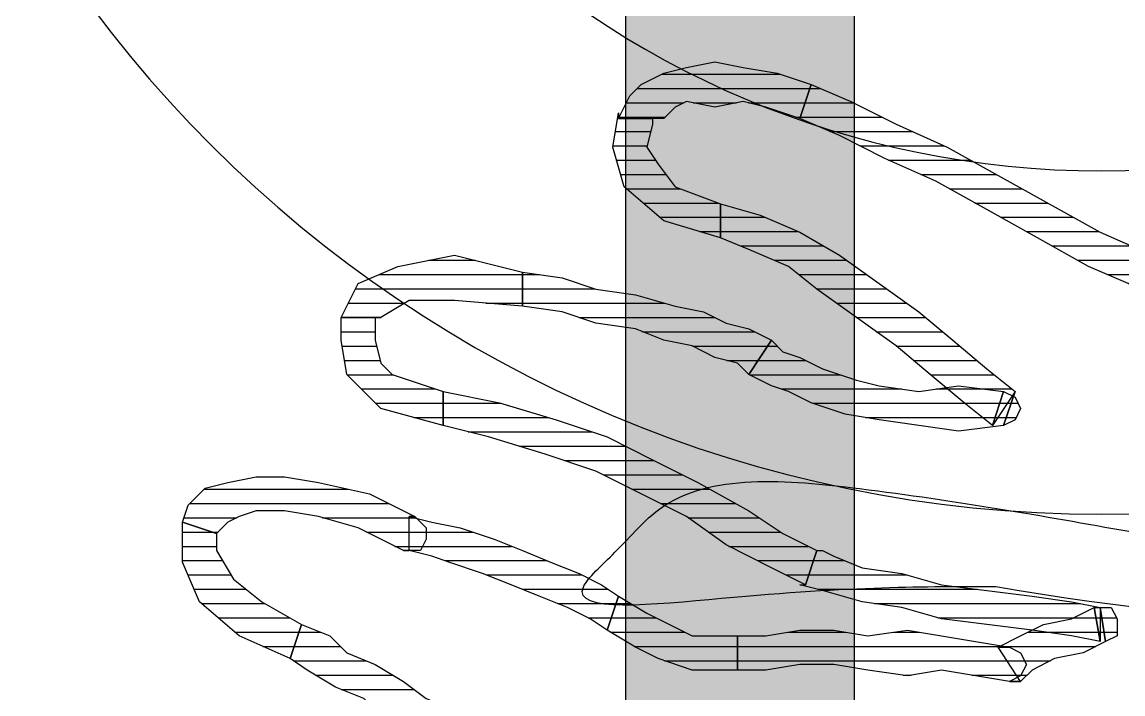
# Model space of a CAD drawing. Extents: x -29316 to 80307, y 54266 to 73016.
# Drawn here: x 21631.53 to 21641.15, y 55601.3 to 55607.18 of the extents above; entities that cross this region are included whole.
import ezdxf

# ---------------------------------------------------------------- set-up
doc = ezdxf.new("R2010")
doc.units = 0
for name, color, linetype in [('İnsan', 50, 'Continuous'), ('mobilya', 107, 'Continuous'), ('OC-Mutfak_Ekipman', 252, 'Continuous')]:
    doc.layers.add(name, color=color, linetype=linetype)
doc.layers.add('PLAN', color=253, linetype='Continuous', lineweight=15)
doc.layers.add('Tezgah', color=7, linetype='Continuous', lineweight=9)
pattern_1 = [(360, (-5108.51305, -673.59423), (1e-16, 0.125), [25])]

# ---------------------------------------------------------------- blocks, each defined once
blk = doc.blocks.new('SICAK SERVİS ÜNİTESİ')
at = {"layer": 'PLAN'}
h = blk.add_hatch(color=256, dxfattribs=at)
h.dxf.hatch_style = 1
h.paths.add_polyline_path([(35816.7485, -111098.8903, 0.414214), (35817.7485, -111097.8903, 0.414214), (35816.7485, -111096.8903), (35638.7485, -111096.8903, 0.414209), (35637.7485, -111097.8903, 0.414214), (35638.7485, -111098.8903)])
h.paths.add_polyline_path([(35638.7485, -111106.0563, 0.414209), (35637.7485, -111107.0563, 0.414214), (35638.7485, -111108.0563), (35816.7485, -111108.0563, 0.414214), (35817.7485, -111107.0563, 0.414214), (35816.7485, -111106.0563)])
h.paths.add_polyline_path([(35816.7485, -111117.2223, 0.414214), (35817.7485, -111116.2223, 0.414214), (35816.7485, -111115.2223), (35638.7485, -111115.2223, 0.414209), (35637.7485, -111116.2223, 0.414214), (35638.7485, -111117.2223)])
at = {"layer": 'OC-Mutfak_Ekipman'}
for p, q in [((35816.7485, -111106.0563), (35638.7485, -111106.0563)), ((35638.7485, -111108.0563), (35816.7485, -111108.0563))]:
    blk.add_line(p, q, dxfattribs=at)
blk = doc.blocks.new('A$C2F7A1A77')
at = {"layer": 'mobilya', "color": 3}
for radius in [11, 8]:
    blk.add_circle((17.5118, 21.8152), radius, dxfattribs=at)
blk.add_arc((27.7681, 24.7151), 22.2226, 172.87288, 189.91367, dxfattribs=at)
blk.add_spline([(5.8773, 20.8892), (5.775, 18.4935), (5.8755, 17.2876), (6.1787, 17.5614), (6.5593, 17.9553), (6.7355, 19.6992), (6.3622, 22.0533)], degree=3, dxfattribs=at)
blk = doc.blocks.new('InsanKadın')
at = {"layer": 'İnsan'}
h = blk.add_hatch(dxfattribs=at)
h.set_pattern_fill('DC_LINES', scale=0.1, style=0)
h.set_pattern_definition(pattern_1)
edge = h.paths.add_edge_path(flags=0)
edge.add_line((14.8239, 47.4525), (15.0719, 47.5518))
edge.add_line((15.0719, 47.5518), (15.2204, 47.7009))
edge.add_line((15.2204, 47.7009), (15.4674, 47.8002))
edge.add_line((15.4674, 47.8002), (15.7145, 47.9492))
edge.add_line((15.7145, 47.9492), (15.9127, 48.0982))
edge.add_line((15.9127, 48.0982), (16.1598, 48.1976))
edge.add_line((16.1598, 48.1976), (16.358, 48.3466))
edge.add_line((16.358, 48.3466), (16.5065, 48.4459))
edge.add_line((16.5065, 48.4459), (16.3082, 48.744))
edge.add_line((16.3082, 48.744), (16.1598, 48.6447))
edge.add_line((16.1598, 48.6447), (15.9625, 48.4957))
edge.add_line((15.9625, 48.4957), (15.8131, 48.3962))
edge.add_line((15.8131, 48.3962), (15.5172, 48.2473))
edge.add_line((15.5172, 48.2473), (15.3688, 48.0982))
edge.add_line((15.3688, 48.0982), (15.1207, 47.9988))
edge.add_line((15.1207, 47.9988), (14.8737, 47.8499))
edge.add_line((14.8737, 47.8499), (14.7252, 47.7505))
h = blk.add_hatch(dxfattribs=at)
h.set_pattern_fill('DC_LINES', scale=0.1, style=0)
h.set_pattern_definition(pattern_1)
edge = h.paths.add_edge_path(flags=0)
edge.add_line((14.8239, 47.4525), (15.0719, 47.5518))
edge.add_line((15.0719, 47.5518), (15.2204, 47.7009))
edge.add_line((15.2204, 47.7009), (15.4674, 47.8002))
edge.add_line((15.4674, 47.8002), (15.7145, 47.9492))
edge.add_line((15.7145, 47.9492), (15.9127, 48.0982))
edge.add_line((15.9127, 48.0982), (16.1598, 48.1976))
edge.add_line((16.1598, 48.1976), (16.358, 48.3466))
edge.add_line((16.358, 48.3466), (16.5065, 48.4459))
edge.add_line((16.5065, 48.4459), (16.3082, 48.744))
edge.add_line((16.3082, 48.744), (16.1598, 48.6447))
edge.add_line((16.1598, 48.6447), (15.9625, 48.4957))
edge.add_line((15.9625, 48.4957), (15.8131, 48.3962))
edge.add_line((15.8131, 48.3962), (15.5172, 48.2473))
edge.add_line((15.5172, 48.2473), (15.3688, 48.0982))
edge.add_line((15.3688, 48.0982), (15.1207, 47.9988))
edge.add_line((15.1207, 47.9988), (14.8737, 47.8499))
edge.add_line((14.8737, 47.8499), (14.7252, 47.7505))
h = blk.add_hatch(dxfattribs=at)
h.set_pattern_fill('DC_LINES', scale=0.1, style=0)
h.set_pattern_definition(pattern_1)
edge = h.paths.add_edge_path(flags=0)
edge.add_line((21.1071, 47.9492), (21.0084, 47.9492))
edge.add_line((21.0084, 47.9492), (20.7116, 47.8995))
edge.add_line((20.7116, 47.8995), (20.4147, 47.8499))
edge.add_line((20.4147, 47.8499), (20.1178, 47.8995))
edge.add_line((20.1178, 47.8995), (19.7711, 47.8499))
edge.add_line((19.7711, 47.8499), (19.4752, 47.8002))
edge.add_line((19.4752, 47.8002), (19.1784, 47.8002))
edge.add_line((19.1784, 47.8002), (18.8815, 47.8499))
edge.add_line((18.8815, 47.8499), (18.6334, 47.8499))
edge.add_line((18.6334, 47.8499), (18.6334, 47.5518))
edge.add_line((18.6334, 47.5518), (18.8815, 47.5518))
edge.add_line((18.8815, 47.5518), (19.1784, 47.5021))
edge.add_line((19.1784, 47.5021), (19.4752, 47.5021))
edge.add_line((19.4752, 47.5021), (19.7711, 47.5518))
edge.add_line((19.7711, 47.5518), (20.1178, 47.5021))
edge.add_line((20.1178, 47.5021), (20.4147, 47.5518))
edge.add_line((20.4147, 47.5518), (20.7116, 47.6015))
edge.add_line((20.7116, 47.6015), (21.0084, 47.6511))
edge.add_line((21.0084, 47.6511), (20.9098, 47.6511))
edge.add_line((20.9098, 47.6511), (21.0084, 47.6511))
edge.add_line((21.0084, 47.6511), (21.1071, 47.7009))
edge.add_line((21.1071, 47.7009), (21.1569, 47.8002))
edge.add_line((21.1569, 47.8002), (21.1071, 47.8995))
edge.add_line((21.1071, 47.8995), (21.0084, 47.9492))
h = blk.add_hatch(dxfattribs=at)
h.set_pattern_fill('DC_LINES', scale=0.1, style=0)
h.set_pattern_definition(pattern_1)
edge = h.paths.add_edge_path(flags=0)
edge.add_line((21.1071, 47.9492), (21.0084, 47.9492))
edge.add_line((21.0084, 47.9492), (20.7116, 47.8995))
edge.add_line((20.7116, 47.8995), (20.4147, 47.8499))
edge.add_line((20.4147, 47.8499), (20.1178, 47.8995))
edge.add_line((20.1178, 47.8995), (19.7711, 47.8499))
edge.add_line((19.7711, 47.8499), (19.4752, 47.8002))
edge.add_line((19.4752, 47.8002), (19.1784, 47.8002))
edge.add_line((19.1784, 47.8002), (18.8815, 47.8499))
edge.add_line((18.8815, 47.8499), (18.6334, 47.8499))
edge.add_line((18.6334, 47.8499), (18.6334, 47.5518))
edge.add_line((18.6334, 47.5518), (18.8815, 47.5518))
edge.add_line((18.8815, 47.5518), (19.1784, 47.5021))
edge.add_line((19.1784, 47.5021), (19.4752, 47.5021))
edge.add_line((19.4752, 47.5021), (19.7711, 47.5518))
edge.add_line((19.7711, 47.5518), (20.1178, 47.5021))
edge.add_line((20.1178, 47.5021), (20.4147, 47.5518))
edge.add_line((20.4147, 47.5518), (20.7116, 47.6015))
edge.add_line((20.7116, 47.6015), (21.0084, 47.6511))
edge.add_line((21.0084, 47.6511), (20.9098, 47.6511))
edge.add_line((20.9098, 47.6511), (21.0084, 47.6511))
edge.add_line((21.0084, 47.6511), (21.1071, 47.7009))
edge.add_line((21.1071, 47.7009), (21.1569, 47.8002))
edge.add_line((21.1569, 47.8002), (21.1071, 47.8995))
edge.add_line((21.1071, 47.8995), (21.0084, 47.9492))
h = blk.add_hatch(dxfattribs=at)
h.set_pattern_fill('DC_LINES', scale=0.1, style=0)
h.set_pattern_definition(pattern_1)
edge = h.paths.add_edge_path(flags=0)
edge.add_line((21.8004, 47.3034), (21.8493, 47.6015))
edge.add_line((21.8493, 47.6015), (21.652, 47.7009))
edge.add_line((21.652, 47.7009), (21.4039, 47.7505))
edge.add_line((21.4039, 47.7505), (21.2067, 47.8499))
edge.add_line((21.2067, 47.8499), (21.1071, 47.9492))
edge.add_line((21.1071, 47.9492), (20.9098, 47.6511))
edge.add_line((20.9098, 47.6511), (21.1071, 47.5518))
edge.add_line((21.1071, 47.5518), (21.3053, 47.4525))
edge.add_line((21.3053, 47.4525), (21.5524, 47.4028))
edge.add_line((21.5524, 47.4028), (21.7506, 47.3034))
edge.add_line((21.7506, 47.3034), (21.8004, 47.6015))
edge.add_line((21.8004, 47.6015), (21.7506, 47.3034))
edge.add_line((21.7506, 47.3034), (21.8991, 47.3034))
edge.add_line((21.8991, 47.3034), (21.9489, 47.4028))
edge.add_line((21.9489, 47.4028), (21.9489, 47.5518))
edge.add_line((21.9489, 47.5518), (21.8493, 47.6015))
h = blk.add_hatch(dxfattribs=at)
h.set_pattern_fill('DC_LINES', scale=0.1, style=0)
h.set_pattern_definition(pattern_1)
edge = h.paths.add_edge_path(flags=0)
edge.add_line((21.8004, 47.3034), (21.8493, 47.6015))
edge.add_line((21.8493, 47.6015), (21.652, 47.7009))
edge.add_line((21.652, 47.7009), (21.4039, 47.7505))
edge.add_line((21.4039, 47.7505), (21.2067, 47.8499))
edge.add_line((21.2067, 47.8499), (21.1071, 47.9492))
edge.add_line((21.1071, 47.9492), (20.9098, 47.6511))
edge.add_line((20.9098, 47.6511), (21.1071, 47.5518))
edge.add_line((21.1071, 47.5518), (21.3053, 47.4525))
edge.add_line((21.3053, 47.4525), (21.5524, 47.4028))
edge.add_line((21.5524, 47.4028), (21.7506, 47.3034))
edge.add_line((21.7506, 47.3034), (21.8004, 47.6015))
edge.add_line((21.8004, 47.6015), (21.7506, 47.3034))
edge.add_line((21.7506, 47.3034), (21.8991, 47.3034))
edge.add_line((21.8991, 47.3034), (21.9489, 47.4028))
edge.add_line((21.9489, 47.4028), (21.9489, 47.5518))
edge.add_line((21.9489, 47.5518), (21.8493, 47.6015))
h = blk.add_hatch(dxfattribs=at)
h.set_pattern_fill('DC_LINES', scale=0.1, style=0)
h.set_pattern_definition(pattern_1)
edge = h.paths.add_edge_path(flags=0)
edge.add_line((18.6334, 47.8499), (18.2379, 47.8499))
edge.add_line((18.2379, 47.8499), (17.9411, 47.7505))
edge.add_line((17.9411, 47.7505), (17.7428, 47.6511))
edge.add_line((17.7428, 47.6511), (17.4957, 47.5021))
edge.add_line((17.4957, 47.5021), (17.5944, 47.204))
edge.add_line((17.5944, 47.204), (17.8424, 47.3532))
edge.add_line((17.8424, 47.3532), (18.0397, 47.4525))
edge.add_line((18.0397, 47.4525), (18.2379, 47.5518))
edge.add_line((18.2379, 47.5518), (18.6334, 47.5518))
h = blk.add_hatch(dxfattribs=at)
h.set_pattern_fill('DC_LINES', scale=0.1, style=0)
h.set_pattern_definition(pattern_1)
edge = h.paths.add_edge_path(flags=0)
edge.add_line((18.6334, 47.8499), (18.2379, 47.8499))
edge.add_line((18.2379, 47.8499), (17.9411, 47.7505))
edge.add_line((17.9411, 47.7505), (17.7428, 47.6511))
edge.add_line((17.7428, 47.6511), (17.4957, 47.5021))
edge.add_line((17.4957, 47.5021), (17.5944, 47.204))
edge.add_line((17.5944, 47.204), (17.8424, 47.3532))
edge.add_line((17.8424, 47.3532), (18.0397, 47.4525))
edge.add_line((18.0397, 47.4525), (18.2379, 47.5518))
edge.add_line((18.2379, 47.5518), (18.6334, 47.5518))
h = blk.add_hatch(dxfattribs=at)
h.set_pattern_fill('DC_LINES', scale=0.1, style=0)
h.set_pattern_definition(pattern_1)
edge = h.paths.add_edge_path(flags=0)
edge.add_line((14.0817, 46.6577), (14.0817, 46.8067))
edge.add_line((14.0817, 46.8067), (14.2301, 47.0551))
edge.add_line((14.2301, 47.0551), (14.4782, 47.2538))
edge.add_line((14.4782, 47.2538), (14.8239, 47.4525))
edge.add_line((14.8239, 47.4525), (14.7252, 47.7505))
edge.add_line((14.7252, 47.7505), (14.2799, 47.5518))
edge.add_line((14.2799, 47.5518), (13.9332, 47.2538))
edge.add_line((13.9332, 47.2538), (13.7848, 46.9061))
edge.add_line((13.7848, 46.9061), (13.7848, 46.5584))
h = blk.add_hatch(dxfattribs=at)
h.set_pattern_fill('DC_LINES', scale=0.1, style=0)
h.set_pattern_definition(pattern_1)
edge = h.paths.add_edge_path(flags=0)
edge.add_line((14.0817, 46.6577), (14.0817, 46.8067))
edge.add_line((14.0817, 46.8067), (14.2301, 47.0551))
edge.add_line((14.2301, 47.0551), (14.4782, 47.2538))
edge.add_line((14.4782, 47.2538), (14.8239, 47.4525))
edge.add_line((14.8239, 47.4525), (14.7252, 47.7505))
edge.add_line((14.7252, 47.7505), (14.2799, 47.5518))
edge.add_line((14.2799, 47.5518), (13.9332, 47.2538))
edge.add_line((13.9332, 47.2538), (13.7848, 46.9061))
edge.add_line((13.7848, 46.9061), (13.7848, 46.5584))
h = blk.add_hatch(dxfattribs=at)
h.set_pattern_fill('DC_LINES', scale=0.1, style=0)
h.set_pattern_definition(pattern_1)
edge = h.paths.add_edge_path(flags=0)
edge.add_line((19.3268, 46.8067), (19.3756, 46.8067))
edge.add_line((19.3756, 46.8067), (19.4752, 46.8563))
edge.add_line((19.4752, 46.8563), (19.7223, 46.9558))
edge.add_line((19.7223, 46.9558), (20.068, 47.0054))
edge.add_line((20.068, 47.0054), (20.4147, 47.1047))
edge.add_line((20.4147, 47.1047), (20.8102, 47.1544))
edge.add_line((20.8102, 47.1544), (21.2067, 47.204))
edge.add_line((21.2067, 47.204), (21.5524, 47.2538))
edge.add_line((21.5524, 47.2538), (21.8004, 47.3034))
edge.add_line((21.8004, 47.3034), (21.8004, 47.6015))
edge.add_line((21.8004, 47.6015), (21.5524, 47.5518))
edge.add_line((21.5524, 47.5518), (21.2067, 47.5021))
edge.add_line((21.2067, 47.5021), (20.8102, 47.4525))
edge.add_line((20.8102, 47.4525), (20.4147, 47.4028))
edge.add_line((20.4147, 47.4028), (20.068, 47.3034))
edge.add_line((20.068, 47.3034), (19.7223, 47.2538))
edge.add_line((19.7223, 47.2538), (19.3756, 47.1544))
edge.add_line((19.3756, 47.1544), (19.1784, 47.1047))
edge.add_line((19.1784, 47.1047), (19.2272, 47.1047))
h = blk.add_hatch(dxfattribs=at)
h.set_pattern_fill('DC_LINES', scale=0.1, style=0)
h.set_pattern_definition(pattern_1)
edge = h.paths.add_edge_path(flags=0)
edge.add_line((19.3268, 46.8067), (19.3756, 46.8067))
edge.add_line((19.3756, 46.8067), (19.4752, 46.8563))
edge.add_line((19.4752, 46.8563), (19.7223, 46.9558))
edge.add_line((19.7223, 46.9558), (20.068, 47.0054))
edge.add_line((20.068, 47.0054), (20.4147, 47.1047))
edge.add_line((20.4147, 47.1047), (20.8102, 47.1544))
edge.add_line((20.8102, 47.1544), (21.2067, 47.204))
edge.add_line((21.2067, 47.204), (21.5524, 47.2538))
edge.add_line((21.5524, 47.2538), (21.8004, 47.3034))
edge.add_line((21.8004, 47.3034), (21.8004, 47.6015))
edge.add_line((21.8004, 47.6015), (21.5524, 47.5518))
edge.add_line((21.5524, 47.5518), (21.2067, 47.5021))
edge.add_line((21.2067, 47.5021), (20.8102, 47.4525))
edge.add_line((20.8102, 47.4525), (20.4147, 47.4028))
edge.add_line((20.4147, 47.4028), (20.068, 47.3034))
edge.add_line((20.068, 47.3034), (19.7223, 47.2538))
edge.add_line((19.7223, 47.2538), (19.3756, 47.1544))
edge.add_line((19.3756, 47.1544), (19.1784, 47.1047))
edge.add_line((19.1784, 47.1047), (19.2272, 47.1047))
h = blk.add_hatch(dxfattribs=at)
h.set_pattern_fill('DC_LINES', scale=0.1, style=0)
h.set_pattern_definition(pattern_1)
edge = h.paths.add_edge_path(flags=0)
edge.add_line((17.4957, 47.5021), (17.3473, 47.4028))
edge.add_line((17.3473, 47.4028), (17.1491, 47.3034))
edge.add_line((17.1491, 47.3034), (16.902, 47.204))
edge.add_line((16.902, 47.204), (16.6549, 47.1047))
edge.add_line((16.6549, 47.1047), (16.4069, 47.0054))
edge.add_line((16.4069, 47.0054), (16.111, 46.9061))
edge.add_line((16.111, 46.9061), (15.9625, 46.8563))
edge.add_line((15.9625, 46.8563), (15.7643, 46.8067))
edge.add_line((15.7643, 46.8067), (15.7643, 46.5087))
edge.add_line((15.7643, 46.5087), (15.9625, 46.5584))
edge.add_line((15.9625, 46.5584), (16.2096, 46.608))
edge.add_line((16.2096, 46.608), (16.5065, 46.7073))
edge.add_line((16.5065, 46.7073), (16.7536, 46.8067))
edge.add_line((16.7536, 46.8067), (17.0006, 46.9061))
edge.add_line((17.0006, 46.9061), (17.2487, 47.0054))
edge.add_line((17.2487, 47.0054), (17.4459, 47.1047))
edge.add_line((17.4459, 47.1047), (17.5944, 47.204))
h = blk.add_hatch(dxfattribs=at)
h.set_pattern_fill('DC_LINES', scale=0.1, style=0)
h.set_pattern_definition(pattern_1)
edge = h.paths.add_edge_path(flags=0)
edge.add_line((17.4957, 47.5021), (17.3473, 47.4028))
edge.add_line((17.3473, 47.4028), (17.1491, 47.3034))
edge.add_line((17.1491, 47.3034), (16.902, 47.204))
edge.add_line((16.902, 47.204), (16.6549, 47.1047))
edge.add_line((16.6549, 47.1047), (16.4069, 47.0054))
edge.add_line((16.4069, 47.0054), (16.111, 46.9061))
edge.add_line((16.111, 46.9061), (15.9625, 46.8563))
edge.add_line((15.9625, 46.8563), (15.7643, 46.8067))
edge.add_line((15.7643, 46.8067), (15.7643, 46.5087))
edge.add_line((15.7643, 46.5087), (15.9625, 46.5584))
edge.add_line((15.9625, 46.5584), (16.2096, 46.608))
edge.add_line((16.2096, 46.608), (16.5065, 46.7073))
edge.add_line((16.5065, 46.7073), (16.7536, 46.8067))
edge.add_line((16.7536, 46.8067), (17.0006, 46.9061))
edge.add_line((17.0006, 46.9061), (17.2487, 47.0054))
edge.add_line((17.2487, 47.0054), (17.4459, 47.1047))
edge.add_line((17.4459, 47.1047), (17.5944, 47.204))
h = blk.add_hatch(dxfattribs=at)
h.set_pattern_fill('DC_LINES', scale=0.1, style=0)
h.set_pattern_definition(pattern_1)
edge = h.paths.add_edge_path(flags=0)
edge.add_line((16.0612, 45.4158), (16.5553, 45.5152))
edge.add_line((16.5553, 45.5152), (17.0504, 45.6642))
edge.add_line((17.0504, 45.6642), (17.4957, 45.8132))
edge.add_line((17.4957, 45.8132), (17.8913, 46.0119))
edge.add_line((17.8913, 46.0119), (18.2877, 46.2106))
edge.add_line((18.2877, 46.2106), (18.733, 46.459))
edge.add_line((18.733, 46.459), (19.0299, 46.6577))
edge.add_line((19.0299, 46.6577), (19.3268, 46.8067))
edge.add_line((19.3268, 46.8067), (19.2272, 47.1047))
edge.add_line((19.2272, 47.1047), (18.9303, 46.9558))
edge.add_line((18.9303, 46.9558), (18.5348, 46.757))
edge.add_line((18.5348, 46.757), (18.1881, 46.5087))
edge.add_line((18.1881, 46.5087), (17.7926, 46.3099))
edge.add_line((17.7926, 46.3099), (17.3971, 46.1113))
edge.add_line((17.3971, 46.1113), (16.9518, 45.9623))
edge.add_line((16.9518, 45.9623), (16.4567, 45.8132))
edge.add_line((16.4567, 45.8132), (16.0612, 45.7139))
h = blk.add_hatch(dxfattribs=at)
h.set_pattern_fill('DC_LINES', scale=0.1, style=0)
h.set_pattern_definition(pattern_1)
edge = h.paths.add_edge_path(flags=0)
edge.add_line((16.0612, 45.4158), (16.5553, 45.5152))
edge.add_line((16.5553, 45.5152), (17.0504, 45.6642))
edge.add_line((17.0504, 45.6642), (17.4957, 45.8132))
edge.add_line((17.4957, 45.8132), (17.8913, 46.0119))
edge.add_line((17.8913, 46.0119), (18.2877, 46.2106))
edge.add_line((18.2877, 46.2106), (18.733, 46.459))
edge.add_line((18.733, 46.459), (19.0299, 46.6577))
edge.add_line((19.0299, 46.6577), (19.3268, 46.8067))
edge.add_line((19.3268, 46.8067), (19.2272, 47.1047))
edge.add_line((19.2272, 47.1047), (18.9303, 46.9558))
edge.add_line((18.9303, 46.9558), (18.5348, 46.757))
edge.add_line((18.5348, 46.757), (18.1881, 46.5087))
edge.add_line((18.1881, 46.5087), (17.7926, 46.3099))
edge.add_line((17.7926, 46.3099), (17.3971, 46.1113))
edge.add_line((17.3971, 46.1113), (16.9518, 45.9623))
edge.add_line((16.9518, 45.9623), (16.4567, 45.8132))
edge.add_line((16.4567, 45.8132), (16.0612, 45.7139))
h = blk.add_hatch(dxfattribs=at)
h.set_pattern_fill('DC_LINES', scale=0.1, style=0)
h.set_pattern_definition(pattern_1)
edge = h.paths.add_edge_path(flags=0)
edge.add_line((15.7643, 46.8067), (15.7145, 46.8067))
edge.add_line((15.7145, 46.8067), (15.319, 46.608))
edge.add_line((15.319, 46.608), (14.9723, 46.5087))
edge.add_line((14.9723, 46.5087), (14.6754, 46.459))
edge.add_line((14.6754, 46.459), (14.4284, 46.459))
edge.add_line((14.4284, 46.459), (14.2799, 46.5087))
edge.add_line((14.2799, 46.5087), (14.1813, 46.5584))
edge.add_line((14.1813, 46.5584), (14.1315, 46.608))
edge.add_line((14.1315, 46.608), (14.0817, 46.6577))
edge.add_line((14.0817, 46.6577), (13.7848, 46.5584))
edge.add_line((13.7848, 46.5584), (13.8346, 46.4094))
edge.add_line((13.8346, 46.4094), (13.983, 46.2603))
edge.add_line((13.983, 46.2603), (14.1813, 46.2106))
edge.add_line((14.1813, 46.2106), (14.4284, 46.161))
edge.add_line((14.4284, 46.161), (14.6754, 46.161))
edge.add_line((14.6754, 46.161), (14.9723, 46.2106))
edge.add_line((14.9723, 46.2106), (15.4176, 46.3099))
edge.add_line((15.4176, 46.3099), (15.8131, 46.5087))
edge.add_line((15.8131, 46.5087), (15.7643, 46.5087))
edge.add_line((15.7643, 46.5087), (15.8131, 46.5087))
edge.add_line((15.8131, 46.5087), (15.9127, 46.608))
edge.add_line((15.9127, 46.608), (15.9127, 46.7073))
edge.add_line((15.9127, 46.7073), (15.8629, 46.8067))
edge.add_line((15.8629, 46.8067), (15.7145, 46.8067))
h = blk.add_hatch(dxfattribs=at)
h.set_pattern_fill('DC_LINES', scale=0.1, style=0)
h.set_pattern_definition(pattern_1)
edge = h.paths.add_edge_path(flags=0)
edge.add_line((15.7643, 46.8067), (15.7145, 46.8067))
edge.add_line((15.7145, 46.8067), (15.319, 46.608))
edge.add_line((15.319, 46.608), (14.9723, 46.5087))
edge.add_line((14.9723, 46.5087), (14.6754, 46.459))
edge.add_line((14.6754, 46.459), (14.4284, 46.459))
edge.add_line((14.4284, 46.459), (14.2799, 46.5087))
edge.add_line((14.2799, 46.5087), (14.1813, 46.5584))
edge.add_line((14.1813, 46.5584), (14.1315, 46.608))
edge.add_line((14.1315, 46.608), (14.0817, 46.6577))
edge.add_line((14.0817, 46.6577), (13.7848, 46.5584))
edge.add_line((13.7848, 46.5584), (13.8346, 46.4094))
edge.add_line((13.8346, 46.4094), (13.983, 46.2603))
edge.add_line((13.983, 46.2603), (14.1813, 46.2106))
edge.add_line((14.1813, 46.2106), (14.4284, 46.161))
edge.add_line((14.4284, 46.161), (14.6754, 46.161))
edge.add_line((14.6754, 46.161), (14.9723, 46.2106))
edge.add_line((14.9723, 46.2106), (15.4176, 46.3099))
edge.add_line((15.4176, 46.3099), (15.8131, 46.5087))
edge.add_line((15.8131, 46.5087), (15.7643, 46.5087))
edge.add_line((15.7643, 46.5087), (15.8131, 46.5087))
edge.add_line((15.8131, 46.5087), (15.9127, 46.608))
edge.add_line((15.9127, 46.608), (15.9127, 46.7073))
edge.add_line((15.9127, 46.7073), (15.8629, 46.8067))
edge.add_line((15.8629, 46.8067), (15.7145, 46.8067))
h = blk.add_hatch(dxfattribs=at)
h.set_pattern_fill('DC_LINES', scale=0.1, style=0)
h.set_pattern_definition(pattern_1)
edge = h.paths.add_edge_path(flags=0)
edge.add_line((15.4674, 44.7701), (15.4674, 44.9688))
edge.add_line((15.4674, 44.9688), (15.5172, 45.1674))
edge.add_line((15.5172, 45.1674), (15.6159, 45.2668))
edge.add_line((15.6159, 45.2668), (16.0612, 45.4158))
edge.add_line((16.0612, 45.4158), (16.0612, 45.7139))
edge.add_line((16.0612, 45.7139), (15.5172, 45.5648))
edge.add_line((15.5172, 45.5648), (15.2204, 45.2668))
edge.add_line((15.2204, 45.2668), (15.1705, 44.9688))
edge.add_line((15.1705, 44.9688), (15.1705, 44.7701))
h = blk.add_hatch(dxfattribs=at)
h.set_pattern_fill('DC_LINES', scale=0.1, style=0)
h.set_pattern_definition(pattern_1)
edge = h.paths.add_edge_path(flags=0)
edge.add_line((15.4674, 44.7701), (15.4674, 44.9688))
edge.add_line((15.4674, 44.9688), (15.5172, 45.1674))
edge.add_line((15.5172, 45.1674), (15.6159, 45.2668))
edge.add_line((15.6159, 45.2668), (16.0612, 45.4158))
edge.add_line((16.0612, 45.4158), (16.0612, 45.7139))
edge.add_line((16.0612, 45.7139), (15.5172, 45.5648))
edge.add_line((15.5172, 45.5648), (15.2204, 45.2668))
edge.add_line((15.2204, 45.2668), (15.1705, 44.9688))
edge.add_line((15.1705, 44.9688), (15.1705, 44.7701))
h = blk.add_hatch(dxfattribs=at)
h.set_pattern_fill('DC_LINES', scale=0.1, style=0)
h.set_pattern_definition(pattern_1)
edge = h.paths.add_edge_path(flags=0)
edge.add_line((18.485, 43.7766), (18.8317, 43.8759))
edge.add_line((18.8317, 43.8759), (19.1784, 44.0249))
edge.add_line((19.1784, 44.0249), (19.5241, 44.2236))
edge.add_line((19.5241, 44.2236), (19.8707, 44.472))
edge.add_line((19.8707, 44.472), (20.2174, 44.7203))
edge.add_line((20.2174, 44.7203), (20.5133, 44.9688))
edge.add_line((20.5133, 44.9688), (20.8102, 45.2172))
edge.add_line((20.8102, 45.2172), (21.0582, 45.4158))
edge.add_line((21.0582, 45.4158), (20.86, 45.7139))
edge.add_line((20.86, 45.7139), (20.6129, 45.5152))
edge.add_line((20.6129, 45.5152), (20.3161, 45.2668))
edge.add_line((20.3161, 45.2668), (20.0192, 45.0184))
edge.add_line((20.0192, 45.0184), (19.6725, 44.7701))
edge.add_line((19.6725, 44.7701), (19.3268, 44.5217))
edge.add_line((19.3268, 44.5217), (19.0788, 44.323))
edge.add_line((19.0788, 44.323), (18.733, 44.174))
edge.add_line((18.733, 44.174), (18.485, 44.0747))
h = blk.add_hatch(dxfattribs=at)
h.set_pattern_fill('DC_LINES', scale=0.1, style=0)
h.set_pattern_definition(pattern_1)
edge = h.paths.add_edge_path(flags=0)
edge.add_line((18.485, 43.7766), (18.8317, 43.8759))
edge.add_line((18.8317, 43.8759), (19.1784, 44.0249))
edge.add_line((19.1784, 44.0249), (19.5241, 44.2236))
edge.add_line((19.5241, 44.2236), (19.8707, 44.472))
edge.add_line((19.8707, 44.472), (20.2174, 44.7203))
edge.add_line((20.2174, 44.7203), (20.5133, 44.9688))
edge.add_line((20.5133, 44.9688), (20.8102, 45.2172))
edge.add_line((20.8102, 45.2172), (21.0582, 45.4158))
edge.add_line((21.0582, 45.4158), (20.86, 45.7139))
edge.add_line((20.86, 45.7139), (20.6129, 45.5152))
edge.add_line((20.6129, 45.5152), (20.3161, 45.2668))
edge.add_line((20.3161, 45.2668), (20.0192, 45.0184))
edge.add_line((20.0192, 45.0184), (19.6725, 44.7701))
edge.add_line((19.6725, 44.7701), (19.3268, 44.5217))
edge.add_line((19.3268, 44.5217), (19.0788, 44.323))
edge.add_line((19.0788, 44.323), (18.733, 44.174))
edge.add_line((18.733, 44.174), (18.485, 44.0747))
h = blk.add_hatch(dxfattribs=at)
h.set_pattern_fill('DC_LINES', scale=0.1, style=0)
h.set_pattern_definition(pattern_1)
edge = h.paths.add_edge_path(flags=0)
edge.add_line((21.0582, 45.4158), (20.9586, 45.7139))
edge.add_line((20.9586, 45.7139), (20.5631, 45.7636))
edge.add_line((20.5631, 45.7636), (20.2174, 45.7139))
edge.add_line((20.2174, 45.7139), (19.8707, 45.6642))
edge.add_line((19.8707, 45.6642), (19.5739, 45.6145))
edge.add_line((19.5739, 45.6145), (19.277, 45.5152))
edge.add_line((19.277, 45.5152), (19.0788, 45.4158))
edge.add_line((19.0788, 45.4158), (18.9303, 45.3662))
edge.add_line((18.9303, 45.3662), (18.733, 45.2668))
edge.add_line((18.733, 45.2668), (18.9303, 44.9688))
edge.add_line((18.9303, 44.9688), (19.0299, 45.0681))
edge.add_line((19.0299, 45.0681), (19.1784, 45.1177))
edge.add_line((19.1784, 45.1177), (19.3756, 45.2172))
edge.add_line((19.3756, 45.2172), (19.6725, 45.3165))
edge.add_line((19.6725, 45.3165), (19.8707, 45.3662))
edge.add_line((19.8707, 45.3662), (20.2174, 45.4158))
edge.add_line((20.2174, 45.4158), (20.5631, 45.3662))
edge.add_line((20.5631, 45.3662), (20.9586, 45.4158))
edge.add_line((20.9586, 45.4158), (20.86, 45.7139))
edge.add_line((20.86, 45.7139), (20.9586, 45.4158))
edge.add_line((20.9586, 45.4158), (21.0582, 45.4655))
edge.add_line((21.0582, 45.4655), (21.1071, 45.5648))
edge.add_line((21.1071, 45.5648), (21.0582, 45.6642))
edge.add_line((21.0582, 45.6642), (20.9586, 45.7139))
h = blk.add_hatch(dxfattribs=at)
h.set_pattern_fill('DC_LINES', scale=0.1, style=0)
h.set_pattern_definition(pattern_1)
edge = h.paths.add_edge_path(flags=0)
edge.add_line((21.0582, 45.4158), (20.9586, 45.7139))
edge.add_line((20.9586, 45.7139), (20.5631, 45.7636))
edge.add_line((20.5631, 45.7636), (20.2174, 45.7139))
edge.add_line((20.2174, 45.7139), (19.8707, 45.6642))
edge.add_line((19.8707, 45.6642), (19.5739, 45.6145))
edge.add_line((19.5739, 45.6145), (19.277, 45.5152))
edge.add_line((19.277, 45.5152), (19.0788, 45.4158))
edge.add_line((19.0788, 45.4158), (18.9303, 45.3662))
edge.add_line((18.9303, 45.3662), (18.733, 45.2668))
edge.add_line((18.733, 45.2668), (18.9303, 44.9688))
edge.add_line((18.9303, 44.9688), (19.0299, 45.0681))
edge.add_line((19.0299, 45.0681), (19.1784, 45.1177))
edge.add_line((19.1784, 45.1177), (19.3756, 45.2172))
edge.add_line((19.3756, 45.2172), (19.6725, 45.3165))
edge.add_line((19.6725, 45.3165), (19.8707, 45.3662))
edge.add_line((19.8707, 45.3662), (20.2174, 45.4158))
edge.add_line((20.2174, 45.4158), (20.5631, 45.3662))
edge.add_line((20.5631, 45.3662), (20.9586, 45.4158))
edge.add_line((20.9586, 45.4158), (20.86, 45.7139))
edge.add_line((20.86, 45.7139), (20.9586, 45.4158))
edge.add_line((20.9586, 45.4158), (21.0582, 45.4655))
edge.add_line((21.0582, 45.4655), (21.1071, 45.5648))
edge.add_line((21.1071, 45.5648), (21.0582, 45.6642))
edge.add_line((21.0582, 45.6642), (20.9586, 45.7139))
h = blk.add_hatch(dxfattribs=at)
h.set_pattern_fill('DC_LINES', scale=0.1, style=0)
h.set_pattern_definition(pattern_1)
edge = h.paths.add_edge_path(flags=0)
edge.add_line((18.733, 45.2668), (18.6334, 45.1674))
edge.add_line((18.6334, 45.1674), (18.4362, 45.1177))
edge.add_line((18.4362, 45.1177), (18.2379, 45.0184))
edge.add_line((18.2379, 45.0184), (17.9909, 44.9688))
edge.add_line((17.9909, 44.9688), (17.7428, 44.8694))
edge.add_line((17.7428, 44.8694), (17.3971, 44.8198))
edge.add_line((17.3971, 44.8198), (17.1002, 44.7203))
edge.add_line((17.1002, 44.7203), (16.7536, 44.6707))
edge.add_line((16.7536, 44.6707), (16.7536, 44.3727))
edge.add_line((16.7536, 44.3727), (17.1002, 44.4224))
edge.add_line((17.1002, 44.4224), (17.3971, 44.5217))
edge.add_line((17.3971, 44.5217), (17.7428, 44.5714))
edge.add_line((17.7428, 44.5714), (18.0895, 44.6707))
edge.add_line((18.0895, 44.6707), (18.3366, 44.7203))
edge.add_line((18.3366, 44.7203), (18.5348, 44.8198))
edge.add_line((18.5348, 44.8198), (18.733, 44.8694))
edge.add_line((18.733, 44.8694), (18.9303, 44.9688))
h = blk.add_hatch(dxfattribs=at)
h.set_pattern_fill('DC_LINES', scale=0.1, style=0)
h.set_pattern_definition(pattern_1)
edge = h.paths.add_edge_path(flags=0)
edge.add_line((18.733, 45.2668), (18.6334, 45.1674))
edge.add_line((18.6334, 45.1674), (18.4362, 45.1177))
edge.add_line((18.4362, 45.1177), (18.2379, 45.0184))
edge.add_line((18.2379, 45.0184), (17.9909, 44.9688))
edge.add_line((17.9909, 44.9688), (17.7428, 44.8694))
edge.add_line((17.7428, 44.8694), (17.3971, 44.8198))
edge.add_line((17.3971, 44.8198), (17.1002, 44.7203))
edge.add_line((17.1002, 44.7203), (16.7536, 44.6707))
edge.add_line((16.7536, 44.6707), (16.7536, 44.3727))
edge.add_line((16.7536, 44.3727), (17.1002, 44.4224))
edge.add_line((17.1002, 44.4224), (17.3971, 44.5217))
edge.add_line((17.3971, 44.5217), (17.7428, 44.5714))
edge.add_line((17.7428, 44.5714), (18.0895, 44.6707))
edge.add_line((18.0895, 44.6707), (18.3366, 44.7203))
edge.add_line((18.3366, 44.7203), (18.5348, 44.8198))
edge.add_line((18.5348, 44.8198), (18.733, 44.8694))
edge.add_line((18.733, 44.8694), (18.9303, 44.9688))
h = blk.add_hatch(dxfattribs=at)
h.set_pattern_fill('DC_LINES', scale=0.1, style=0)
h.set_pattern_definition(pattern_1)
edge = h.paths.add_edge_path(flags=0)
edge.add_line((16.7536, 44.6707), (16.1598, 44.621))
edge.add_line((16.1598, 44.621), (15.7643, 44.621))
edge.add_line((15.7643, 44.621), (15.5172, 44.7701))
edge.add_line((15.5172, 44.7701), (15.4674, 44.7701))
edge.add_line((15.4674, 44.7701), (15.1705, 44.7701))
edge.add_line((15.1705, 44.7701), (15.319, 44.472))
edge.add_line((15.319, 44.472), (15.6657, 44.323))
edge.add_line((15.6657, 44.323), (16.1598, 44.2236))
edge.add_line((16.1598, 44.2236), (16.7536, 44.3727))
h = blk.add_hatch(dxfattribs=at)
h.set_pattern_fill('DC_LINES', scale=0.1, style=0)
h.set_pattern_definition(pattern_1)
edge = h.paths.add_edge_path(flags=0)
edge.add_line((16.7536, 44.6707), (16.1598, 44.621))
edge.add_line((16.1598, 44.621), (15.7643, 44.621))
edge.add_line((15.7643, 44.621), (15.5172, 44.7701))
edge.add_line((15.5172, 44.7701), (15.4674, 44.7701))
edge.add_line((15.4674, 44.7701), (15.1705, 44.7701))
edge.add_line((15.1705, 44.7701), (15.319, 44.472))
edge.add_line((15.319, 44.472), (15.6657, 44.323))
edge.add_line((15.6657, 44.323), (16.1598, 44.2236))
edge.add_line((16.1598, 44.2236), (16.7536, 44.3727))
h = blk.add_hatch(dxfattribs=at)
h.set_pattern_fill('DC_LINES', scale=0.1, style=0)
h.set_pattern_definition(pattern_1)
edge = h.paths.add_edge_path(flags=0)
edge.add_line((22.2946, 44.621), (22.0475, 44.472))
edge.add_line((22.0475, 44.472), (21.7008, 44.323))
edge.add_line((21.7008, 44.323), (21.2555, 44.0747))
edge.add_line((21.2555, 44.0747), (20.8102, 43.8262))
edge.add_line((20.8102, 43.8262), (20.3659, 43.5778))
edge.add_line((20.3659, 43.5778), (19.9205, 43.3792))
edge.add_line((19.9205, 43.3792), (19.5241, 43.1805))
edge.add_line((19.5241, 43.1805), (19.1784, 43.0315))
edge.add_line((19.1784, 43.0315), (19.277, 42.7334))
edge.add_line((19.277, 42.7334), (19.6237, 42.8825))
edge.add_line((19.6237, 42.8825), (20.0192, 43.0811))
edge.add_line((20.0192, 43.0811), (20.4645, 43.2799))
edge.add_line((20.4645, 43.2799), (20.9098, 43.5282))
edge.add_line((20.9098, 43.5282), (21.3551, 43.7766))
edge.add_line((21.3551, 43.7766), (21.8004, 44.0249))
edge.add_line((21.8004, 44.0249), (22.1461, 44.174))
edge.add_line((22.1461, 44.174), (22.3942, 44.323))
h = blk.add_hatch(dxfattribs=at)
h.set_pattern_fill('DC_LINES', scale=0.1, style=0)
h.set_pattern_definition(pattern_1)
edge = h.paths.add_edge_path(flags=0)
edge.add_line((22.2946, 44.621), (22.0475, 44.472))
edge.add_line((22.0475, 44.472), (21.7008, 44.323))
edge.add_line((21.7008, 44.323), (21.2555, 44.0747))
edge.add_line((21.2555, 44.0747), (20.8102, 43.8262))
edge.add_line((20.8102, 43.8262), (20.3659, 43.5778))
edge.add_line((20.3659, 43.5778), (19.9205, 43.3792))
edge.add_line((19.9205, 43.3792), (19.5241, 43.1805))
edge.add_line((19.5241, 43.1805), (19.1784, 43.0315))
edge.add_line((19.1784, 43.0315), (19.277, 42.7334))
edge.add_line((19.277, 42.7334), (19.6237, 42.8825))
edge.add_line((19.6237, 42.8825), (20.0192, 43.0811))
edge.add_line((20.0192, 43.0811), (20.4645, 43.2799))
edge.add_line((20.4645, 43.2799), (20.9098, 43.5282))
edge.add_line((20.9098, 43.5282), (21.3551, 43.7766))
edge.add_line((21.3551, 43.7766), (21.8004, 44.0249))
edge.add_line((21.8004, 44.0249), (22.1461, 44.174))
edge.add_line((22.1461, 44.174), (22.3942, 44.323))
h = blk.add_hatch(dxfattribs=at)
h.set_pattern_fill('DC_LINES', scale=0.1, style=0)
h.set_pattern_definition(pattern_1)
edge = h.paths.add_edge_path(flags=0)
edge.add_line((17.8913, 43.0315), (17.8913, 43.0811))
edge.add_line((17.8913, 43.0811), (17.8424, 43.2799))
edge.add_line((17.8424, 43.2799), (17.9411, 43.4288))
edge.add_line((17.9411, 43.4288), (18.0895, 43.6276))
edge.add_line((18.0895, 43.6276), (18.485, 43.7766))
edge.add_line((18.485, 43.7766), (18.485, 44.0747))
edge.add_line((18.485, 44.0747), (17.9909, 43.9256))
edge.add_line((17.9909, 43.9256), (17.6442, 43.6276))
edge.add_line((17.6442, 43.6276), (17.5455, 43.2799))
edge.add_line((17.5455, 43.2799), (17.5944, 42.9818))
edge.add_line((17.5944, 42.9818), (17.5944, 43.0315))
h = blk.add_hatch(dxfattribs=at)
h.set_pattern_fill('DC_LINES', scale=0.1, style=0)
h.set_pattern_definition(pattern_1)
edge = h.paths.add_edge_path(flags=0)
edge.add_line((17.8913, 43.0315), (17.8913, 43.0811))
edge.add_line((17.8913, 43.0811), (17.8424, 43.2799))
edge.add_line((17.8424, 43.2799), (17.9411, 43.4288))
edge.add_line((17.9411, 43.4288), (18.0895, 43.6276))
edge.add_line((18.0895, 43.6276), (18.485, 43.7766))
edge.add_line((18.485, 43.7766), (18.485, 44.0747))
edge.add_line((18.485, 44.0747), (17.9909, 43.9256))
edge.add_line((17.9909, 43.9256), (17.6442, 43.6276))
edge.add_line((17.6442, 43.6276), (17.5455, 43.2799))
edge.add_line((17.5455, 43.2799), (17.5944, 42.9818))
edge.add_line((17.5944, 42.9818), (17.5944, 43.0315))
h = blk.add_hatch(dxfattribs=at)
h.set_pattern_fill('DC_LINES', scale=0.1, style=0)
h.set_pattern_definition(pattern_1)
edge = h.paths.add_edge_path(flags=0)
edge.add_line((19.1784, 43.0315), (18.8815, 42.9321))
edge.add_line((18.8815, 42.9321), (18.6832, 42.8825))
edge.add_line((18.6832, 42.8825), (18.4362, 42.9321))
edge.add_line((18.4362, 42.9321), (18.1881, 42.8825))
edge.add_line((18.1881, 42.8825), (18.0895, 42.9321))
edge.add_line((18.0895, 42.9321), (17.9909, 43.0315))
edge.add_line((17.9909, 43.0315), (17.8913, 43.0315))
edge.add_line((17.8913, 43.0315), (17.5944, 43.0315))
edge.add_line((17.5944, 43.0315), (17.694, 42.8328))
edge.add_line((17.694, 42.8328), (17.7926, 42.7334))
edge.add_line((17.7926, 42.7334), (17.9909, 42.634))
edge.add_line((17.9909, 42.634), (18.1881, 42.5844))
edge.add_line((18.1881, 42.5844), (18.4362, 42.5347))
edge.add_line((18.4362, 42.5347), (18.6832, 42.5844))
edge.add_line((18.6832, 42.5844), (18.9801, 42.634))
edge.add_line((18.9801, 42.634), (19.277, 42.7334))
h = blk.add_hatch(dxfattribs=at)
h.set_pattern_fill('DC_LINES', scale=0.1, style=0)
h.set_pattern_definition(pattern_1)
edge = h.paths.add_edge_path(flags=0)
edge.add_line((19.1784, 43.0315), (18.8815, 42.9321))
edge.add_line((18.8815, 42.9321), (18.6832, 42.8825))
edge.add_line((18.6832, 42.8825), (18.4362, 42.9321))
edge.add_line((18.4362, 42.9321), (18.1881, 42.8825))
edge.add_line((18.1881, 42.8825), (18.0895, 42.9321))
edge.add_line((18.0895, 42.9321), (17.9909, 43.0315))
edge.add_line((17.9909, 43.0315), (17.8913, 43.0315))
edge.add_line((17.8913, 43.0315), (17.5944, 43.0315))
edge.add_line((17.5944, 43.0315), (17.694, 42.8328))
edge.add_line((17.694, 42.8328), (17.7926, 42.7334))
edge.add_line((17.7926, 42.7334), (17.9909, 42.634))
edge.add_line((17.9909, 42.634), (18.1881, 42.5844))
edge.add_line((18.1881, 42.5844), (18.4362, 42.5347))
edge.add_line((18.4362, 42.5347), (18.6832, 42.5844))
edge.add_line((18.6832, 42.5844), (18.9801, 42.634))
edge.add_line((18.9801, 42.634), (19.277, 42.7334))
at = {"layer": 'İnsan', "color": 7, "flags": 128}
for points in [[(14.8239, 47.4525), (14.8239, 47.4525), (15.0719, 47.5518), (15.2204, 47.7009), (15.4674, 47.8002), (15.7145, 47.9492), (15.9127, 48.0982), (16.1598, 48.1976), (16.358, 48.3466), (16.5065, 48.4459), (16.3082, 48.744), (16.1598, 48.6447), (15.9625, 48.4957), (15.8131, 48.3962), (15.5172, 48.2473), (15.3688, 48.0982), (15.1207, 47.9988), (14.8737, 47.8499), (14.7252, 47.7505), (14.7252, 47.7505), (14.8239, 47.4525)], [(14.8239, 47.4525), (14.8239, 47.4525), (15.0719, 47.5518), (15.2204, 47.7009), (15.4674, 47.8002), (15.7145, 47.9492), (15.9127, 48.0982), (16.1598, 48.1976), (16.358, 48.3466), (16.5065, 48.4459), (16.3082, 48.744), (16.1598, 48.6447), (15.9625, 48.4957), (15.8131, 48.3962), (15.5172, 48.2473), (15.3688, 48.0982), (15.1207, 47.9988), (14.8737, 47.8499), (14.7252, 47.7505), (14.7252, 47.7505), (14.8239, 47.4525)], [(21.1071, 47.9492), (21.0084, 47.9492), (20.7116, 47.8995), (20.4147, 47.8499), (20.1178, 47.8995), (19.7711, 47.8499), (19.4752, 47.8002), (19.1784, 47.8002), (18.8815, 47.8499), (18.6334, 47.8499), (18.6334, 47.5518), (18.8815, 47.5518), (19.1784, 47.5021), (19.4752, 47.5021), (19.7711, 47.5518), (20.1178, 47.5021), (20.4147, 47.5518), (20.7116, 47.6015), (21.0084, 47.6511), (20.9098, 47.6511), (21.0084, 47.6511), (21.1071, 47.7009), (21.1569, 47.8002), (21.1071, 47.8995), (21.0084, 47.9492), (21.1071, 47.9492)], [(21.1071, 47.9492), (21.0084, 47.9492), (20.7116, 47.8995), (20.4147, 47.8499), (20.1178, 47.8995), (19.7711, 47.8499), (19.4752, 47.8002), (19.1784, 47.8002), (18.8815, 47.8499), (18.6334, 47.8499), (18.6334, 47.5518), (18.8815, 47.5518), (19.1784, 47.5021), (19.4752, 47.5021), (19.7711, 47.5518), (20.1178, 47.5021), (20.4147, 47.5518), (20.7116, 47.6015), (21.0084, 47.6511), (20.9098, 47.6511), (21.0084, 47.6511), (21.1071, 47.7009), (21.1569, 47.8002), (21.1071, 47.8995), (21.0084, 47.9492), (21.1071, 47.9492)], [(21.8004, 47.3034), (21.8493, 47.6015), (21.652, 47.7009), (21.4039, 47.7505), (21.2067, 47.8499), (21.1071, 47.9492), (20.9098, 47.6511), (21.1071, 47.5518), (21.3053, 47.4525), (21.5524, 47.4028), (21.7506, 47.3034), (21.8004, 47.6015), (21.7506, 47.3034), (21.8991, 47.3034), (21.9489, 47.4028), (21.9489, 47.5518), (21.8493, 47.6015), (21.8004, 47.3034)], [(21.8004, 47.3034), (21.8493, 47.6015), (21.652, 47.7009), (21.4039, 47.7505), (21.2067, 47.8499), (21.1071, 47.9492), (20.9098, 47.6511), (21.1071, 47.5518), (21.3053, 47.4525), (21.5524, 47.4028), (21.7506, 47.3034), (21.8004, 47.6015), (21.7506, 47.3034), (21.8991, 47.3034), (21.9489, 47.4028), (21.9489, 47.5518), (21.8493, 47.6015), (21.8004, 47.3034)], [(18.6334, 47.8499), (18.6334, 47.8499), (18.2379, 47.8499), (17.9411, 47.7505), (17.7428, 47.6511), (17.4957, 47.5021), (17.5944, 47.204), (17.8424, 47.3532), (18.0397, 47.4525), (18.2379, 47.5518), (18.6334, 47.5518), (18.6334, 47.5518), (18.6334, 47.8499)], [(18.6334, 47.8499), (18.6334, 47.8499), (18.2379, 47.8499), (17.9411, 47.7505), (17.7428, 47.6511), (17.4957, 47.5021), (17.5944, 47.204), (17.8424, 47.3532), (18.0397, 47.4525), (18.2379, 47.5518), (18.6334, 47.5518), (18.6334, 47.5518), (18.6334, 47.8499)], [(14.0817, 46.6577), (14.0817, 46.6577), (14.0817, 46.8067), (14.2301, 47.0551), (14.4782, 47.2538), (14.8239, 47.4525), (14.7252, 47.7505), (14.2799, 47.5518), (13.9332, 47.2538), (13.7848, 46.9061), (13.7848, 46.5584), (13.7848, 46.5584), (14.0817, 46.6577)], [(14.0817, 46.6577), (14.0817, 46.6577), (14.0817, 46.8067), (14.2301, 47.0551), (14.4782, 47.2538), (14.8239, 47.4525), (14.7252, 47.7505), (14.2799, 47.5518), (13.9332, 47.2538), (13.7848, 46.9061), (13.7848, 46.5584), (13.7848, 46.5584), (14.0817, 46.6577)], [(19.3268, 46.8067), (19.3756, 46.8067), (19.4752, 46.8563), (19.7223, 46.9558), (20.068, 47.0054), (20.4147, 47.1047), (20.8102, 47.1544), (21.2067, 47.204), (21.5524, 47.2538), (21.8004, 47.3034), (21.8004, 47.6015), (21.5524, 47.5518), (21.2067, 47.5021), (20.8102, 47.4525), (20.4147, 47.4028), (20.068, 47.3034), (19.7223, 47.2538), (19.3756, 47.1544), (19.1784, 47.1047), (19.2272, 47.1047), (19.3268, 46.8067)], [(19.3268, 46.8067), (19.3756, 46.8067), (19.4752, 46.8563), (19.7223, 46.9558), (20.068, 47.0054), (20.4147, 47.1047), (20.8102, 47.1544), (21.2067, 47.204), (21.5524, 47.2538), (21.8004, 47.3034), (21.8004, 47.6015), (21.5524, 47.5518), (21.2067, 47.5021), (20.8102, 47.4525), (20.4147, 47.4028), (20.068, 47.3034), (19.7223, 47.2538), (19.3756, 47.1544), (19.1784, 47.1047), (19.2272, 47.1047), (19.3268, 46.8067)], [(17.4957, 47.5021), (17.4957, 47.5021), (17.3473, 47.4028), (17.1491, 47.3034), (16.902, 47.204), (16.6549, 47.1047), (16.4069, 47.0054), (16.111, 46.9061), (15.9625, 46.8563), (15.7643, 46.8067), (15.7643, 46.5087), (15.9625, 46.5584), (16.2096, 46.608), (16.5065, 46.7073), (16.7536, 46.8067), (17.0006, 46.9061), (17.2487, 47.0054), (17.4459, 47.1047), (17.5944, 47.204), (17.5944, 47.204), (17.4957, 47.5021)], [(17.4957, 47.5021), (17.4957, 47.5021), (17.3473, 47.4028), (17.1491, 47.3034), (16.902, 47.204), (16.6549, 47.1047), (16.4069, 47.0054), (16.111, 46.9061), (15.9625, 46.8563), (15.7643, 46.8067), (15.7643, 46.5087), (15.9625, 46.5584), (16.2096, 46.608), (16.5065, 46.7073), (16.7536, 46.8067), (17.0006, 46.9061), (17.2487, 47.0054), (17.4459, 47.1047), (17.5944, 47.204), (17.5944, 47.204), (17.4957, 47.5021)], [(16.0612, 45.4158), (16.0612, 45.4158), (16.5553, 45.5152), (17.0504, 45.6642), (17.4957, 45.8132), (17.8913, 46.0119), (18.2877, 46.2106), (18.733, 46.459), (19.0299, 46.6577), (19.3268, 46.8067), (19.2272, 47.1047), (18.9303, 46.9558), (18.5348, 46.757), (18.1881, 46.5087), (17.7926, 46.3099), (17.3971, 46.1113), (16.9518, 45.9623), (16.4567, 45.8132), (16.0612, 45.7139), (16.0612, 45.7139), (16.0612, 45.4158)], [(16.0612, 45.4158), (16.0612, 45.4158), (16.5553, 45.5152), (17.0504, 45.6642), (17.4957, 45.8132), (17.8913, 46.0119), (18.2877, 46.2106), (18.733, 46.459), (19.0299, 46.6577), (19.3268, 46.8067), (19.2272, 47.1047), (18.9303, 46.9558), (18.5348, 46.757), (18.1881, 46.5087), (17.7926, 46.3099), (17.3971, 46.1113), (16.9518, 45.9623), (16.4567, 45.8132), (16.0612, 45.7139), (16.0612, 45.7139), (16.0612, 45.4158)], [(15.7643, 46.8067), (15.7145, 46.8067), (15.319, 46.608), (14.9723, 46.5087), (14.6754, 46.459), (14.4284, 46.459), (14.2799, 46.5087), (14.1813, 46.5584), (14.1315, 46.608), (14.0817, 46.6577), (13.7848, 46.5584), (13.8346, 46.4094), (13.983, 46.2603), (14.1813, 46.2106), (14.4284, 46.161), (14.6754, 46.161), (14.9723, 46.2106), (15.4176, 46.3099), (15.8131, 46.5087), (15.7643, 46.5087), (15.8131, 46.5087), (15.9127, 46.608), (15.9127, 46.7073), (15.8629, 46.8067), (15.7145, 46.8067), (15.7643, 46.8067)], [(15.7643, 46.8067), (15.7145, 46.8067), (15.319, 46.608), (14.9723, 46.5087), (14.6754, 46.459), (14.4284, 46.459), (14.2799, 46.5087), (14.1813, 46.5584), (14.1315, 46.608), (14.0817, 46.6577), (13.7848, 46.5584), (13.8346, 46.4094), (13.983, 46.2603), (14.1813, 46.2106), (14.4284, 46.161), (14.6754, 46.161), (14.9723, 46.2106), (15.4176, 46.3099), (15.8131, 46.5087), (15.7643, 46.5087), (15.8131, 46.5087), (15.9127, 46.608), (15.9127, 46.7073), (15.8629, 46.8067), (15.7145, 46.8067), (15.7643, 46.8067)], [(15.4674, 44.7701), (15.4674, 44.7701), (15.4674, 44.9688), (15.5172, 45.1674), (15.6159, 45.2668), (16.0612, 45.4158), (16.0612, 45.7139), (15.5172, 45.5648), (15.2204, 45.2668), (15.1705, 44.9688), (15.1705, 44.7701), (15.1705, 44.7701), (15.4674, 44.7701)], [(15.4674, 44.7701), (15.4674, 44.7701), (15.4674, 44.9688), (15.5172, 45.1674), (15.6159, 45.2668), (16.0612, 45.4158), (16.0612, 45.7139), (15.5172, 45.5648), (15.2204, 45.2668), (15.1705, 44.9688), (15.1705, 44.7701), (15.1705, 44.7701), (15.4674, 44.7701)], [(18.485, 43.7766), (18.485, 43.7766), (18.8317, 43.8759), (19.1784, 44.0249), (19.5241, 44.2236), (19.8707, 44.472), (20.2174, 44.7203), (20.5133, 44.9688), (20.8102, 45.2172), (21.0582, 45.4158), (20.86, 45.7139), (20.6129, 45.5152), (20.3161, 45.2668), (20.0192, 45.0184), (19.6725, 44.7701), (19.3268, 44.5217), (19.0788, 44.323), (18.733, 44.174), (18.485, 44.0747), (18.485, 44.0747), (18.485, 43.7766)], [(18.485, 43.7766), (18.485, 43.7766), (18.8317, 43.8759), (19.1784, 44.0249), (19.5241, 44.2236), (19.8707, 44.472), (20.2174, 44.7203), (20.5133, 44.9688), (20.8102, 45.2172), (21.0582, 45.4158), (20.86, 45.7139), (20.6129, 45.5152), (20.3161, 45.2668), (20.0192, 45.0184), (19.6725, 44.7701), (19.3268, 44.5217), (19.0788, 44.323), (18.733, 44.174), (18.485, 44.0747), (18.485, 44.0747), (18.485, 43.7766)], [(21.0582, 45.4158), (20.9586, 45.7139), (20.5631, 45.7636), (20.2174, 45.7139), (19.8707, 45.6642), (19.5739, 45.6145), (19.277, 45.5152), (19.0788, 45.4158), (18.9303, 45.3662), (18.733, 45.2668), (18.9303, 44.9688), (19.0299, 45.0681), (19.1784, 45.1177), (19.3756, 45.2172), (19.6725, 45.3165), (19.8707, 45.3662), (20.2174, 45.4158), (20.5631, 45.3662), (20.9586, 45.4158), (20.86, 45.7139), (20.9586, 45.4158), (21.0582, 45.4655), (21.1071, 45.5648), (21.0582, 45.6642), (20.9586, 45.7139), (21.0582, 45.4158)], [(21.0582, 45.4158), (20.9586, 45.7139), (20.5631, 45.7636), (20.2174, 45.7139), (19.8707, 45.6642), (19.5739, 45.6145), (19.277, 45.5152), (19.0788, 45.4158), (18.9303, 45.3662), (18.733, 45.2668), (18.9303, 44.9688), (19.0299, 45.0681), (19.1784, 45.1177), (19.3756, 45.2172), (19.6725, 45.3165), (19.8707, 45.3662), (20.2174, 45.4158), (20.5631, 45.3662), (20.9586, 45.4158), (20.86, 45.7139), (20.9586, 45.4158), (21.0582, 45.4655), (21.1071, 45.5648), (21.0582, 45.6642), (20.9586, 45.7139), (21.0582, 45.4158)], [(18.733, 45.2668), (18.733, 45.2668), (18.6334, 45.1674), (18.4362, 45.1177), (18.2379, 45.0184), (17.9909, 44.9688), (17.7428, 44.8694), (17.3971, 44.8198), (17.1002, 44.7203), (16.7536, 44.6707), (16.7536, 44.3727), (17.1002, 44.4224), (17.3971, 44.5217), (17.7428, 44.5714), (18.0895, 44.6707), (18.3366, 44.7203), (18.5348, 44.8198), (18.733, 44.8694), (18.9303, 44.9688), (18.9303, 44.9688), (18.733, 45.2668)], [(18.733, 45.2668), (18.733, 45.2668), (18.6334, 45.1674), (18.4362, 45.1177), (18.2379, 45.0184), (17.9909, 44.9688), (17.7428, 44.8694), (17.3971, 44.8198), (17.1002, 44.7203), (16.7536, 44.6707), (16.7536, 44.3727), (17.1002, 44.4224), (17.3971, 44.5217), (17.7428, 44.5714), (18.0895, 44.6707), (18.3366, 44.7203), (18.5348, 44.8198), (18.733, 44.8694), (18.9303, 44.9688), (18.9303, 44.9688), (18.733, 45.2668)], [(16.7536, 44.6707), (16.7536, 44.6707), (16.1598, 44.621), (15.7643, 44.621), (15.5172, 44.7701), (15.4674, 44.7701), (15.1705, 44.7701), (15.319, 44.472), (15.6657, 44.323), (16.1598, 44.2236), (16.7536, 44.3727), (16.7536, 44.3727), (16.7536, 44.6707)], [(16.7536, 44.6707), (16.7536, 44.6707), (16.1598, 44.621), (15.7643, 44.621), (15.5172, 44.7701), (15.4674, 44.7701), (15.1705, 44.7701), (15.319, 44.472), (15.6657, 44.323), (16.1598, 44.2236), (16.7536, 44.3727), (16.7536, 44.3727), (16.7536, 44.6707)], [(22.2946, 44.621), (22.2946, 44.621), (22.0475, 44.472), (21.7008, 44.323), (21.2555, 44.0747), (20.8102, 43.8262), (20.3659, 43.5778), (19.9205, 43.3792), (19.5241, 43.1805), (19.1784, 43.0315), (19.277, 42.7334), (19.6237, 42.8825), (20.0192, 43.0811), (20.4645, 43.2799), (20.9098, 43.5282), (21.3551, 43.7766), (21.8004, 44.0249), (22.1461, 44.174), (22.3942, 44.323), (22.3942, 44.323), (22.2946, 44.621)], [(22.2946, 44.621), (22.2946, 44.621), (22.0475, 44.472), (21.7008, 44.323), (21.2555, 44.0747), (20.8102, 43.8262), (20.3659, 43.5778), (19.9205, 43.3792), (19.5241, 43.1805), (19.1784, 43.0315), (19.277, 42.7334), (19.6237, 42.8825), (20.0192, 43.0811), (20.4645, 43.2799), (20.9098, 43.5282), (21.3551, 43.7766), (21.8004, 44.0249), (22.1461, 44.174), (22.3942, 44.323), (22.3942, 44.323), (22.2946, 44.621)], [(17.8913, 43.0315), (17.8913, 43.0811), (17.8424, 43.2799), (17.9411, 43.4288), (18.0895, 43.6276), (18.485, 43.7766), (18.485, 44.0747), (17.9909, 43.9256), (17.6442, 43.6276), (17.5455, 43.2799), (17.5944, 42.9818), (17.5944, 43.0315), (17.8913, 43.0315)], [(17.8913, 43.0315), (17.8913, 43.0811), (17.8424, 43.2799), (17.9411, 43.4288), (18.0895, 43.6276), (18.485, 43.7766), (18.485, 44.0747), (17.9909, 43.9256), (17.6442, 43.6276), (17.5455, 43.2799), (17.5944, 42.9818), (17.5944, 43.0315), (17.8913, 43.0315)], [(19.1784, 43.0315), (19.1784, 43.0315), (18.8815, 42.9321), (18.6832, 42.8825), (18.4362, 42.9321), (18.1881, 42.8825), (18.0895, 42.9321), (17.9909, 43.0315), (17.8913, 43.0315), (17.8913, 43.0315), (17.5944, 43.0315), (17.694, 42.8328), (17.7926, 42.7334), (17.9909, 42.634), (18.1881, 42.5844), (18.4362, 42.5347), (18.6832, 42.5844), (18.9801, 42.634), (19.277, 42.7334), (19.277, 42.7334), (19.1784, 43.0315)], [(19.1784, 43.0315), (19.1784, 43.0315), (18.8815, 42.9321), (18.6832, 42.8825), (18.4362, 42.9321), (18.1881, 42.8825), (18.0895, 42.9321), (17.9909, 43.0315), (17.8913, 43.0315), (17.8913, 43.0315), (17.5944, 43.0315), (17.694, 42.8328), (17.7926, 42.7334), (17.9909, 42.634), (18.1881, 42.5844), (18.4362, 42.5347), (18.6832, 42.5844), (18.9801, 42.634), (19.277, 42.7334), (19.277, 42.7334), (19.1784, 43.0315)]]:
    blk.add_lwpolyline(points, close=True, dxfattribs=at)
at = {"layer": 'İnsan', "color": 7, "rotation": 270}
blk.add_blockref('A$C2F7A1A77', (0, 53), dxfattribs=at)

msp = doc.modelspace()

# ---------------------------------------------------------------- block references
at = {"layer": 'PLAN', "rotation": 90}
msp.add_blockref('SICAK SERVİS ÜNİTESİ', (-89469.2511, 19912.8922), dxfattribs=at)
at = {"layer": 'Tezgah', "xscale": -1, "rotation": 180}
msp.add_blockref('InsanKadın', (21619.1509, 55649.3634), dxfattribs=at)

doc.saveas('drawing.dxf')
